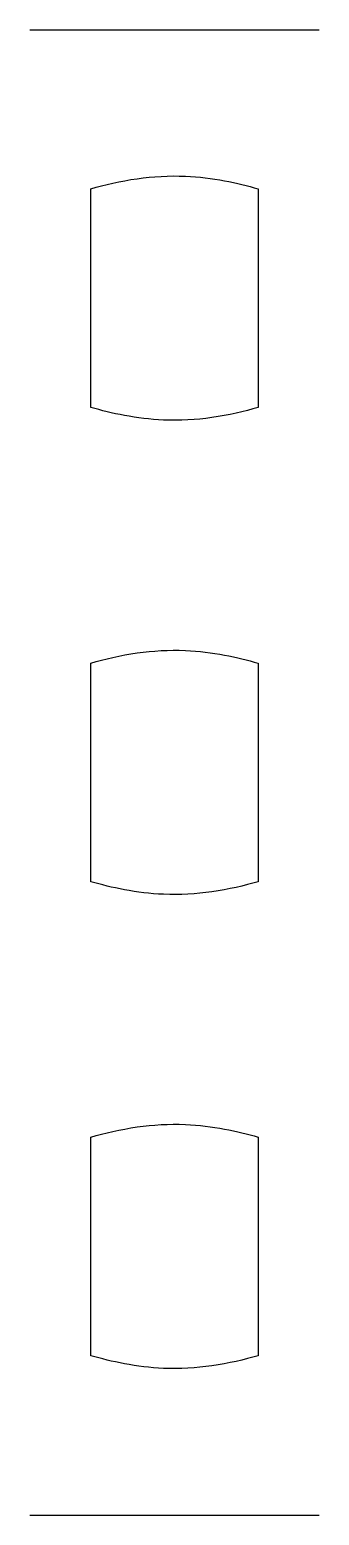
# Model space of a CAD drawing. Header units: millimetres. Extents: x -22 to 22, y -215 to 16.
import ezdxf

# ---------------------------------------------------------------- set-up
doc = ezdxf.new("R2010")
doc.units = ezdxf.units.MM
doc.layers.get('0').update_dxf_attribs({"linetype": 'CONTINUOUS'})

msp = doc.modelspace()

# ---------------------------------------------------------------- linework, layer by layer
for p, q in [((-22.5, 16.29), (22.5, 16.29)), ((-13, -42.46), (-13, -8.46)), ((13, -8.46), (13, -42.46)), ((-13, -116.24), (-13, -82.24)), ((13, -82.24), (13, -116.24)), ((-13, -189.96), (-13, -155.96)), ((13, -155.96), (13, -189.96)), ((-22.5, -214.79), (22.5, -214.79))]:
    msp.add_line(p, q)
for points in [[(-13, -8.46), (-10.85, -7.84), (-8.41, -7.26), (-3.37, -6.54), (-0.85, -6.39), (3.78, -6.59), (5.82, -6.85), (9.64, -7.56), (11.4, -8), (13, -8.46)], [(13, -42.46), (10.85, -43.09), (8.41, -43.67), (3.37, -44.39), (0.85, -44.54), (-3.78, -44.34), (-5.82, -44.08), (-9.64, -43.37), (-11.4, -42.93), (-13, -42.46)], [(-13, -82.24), (-10.85, -81.61), (-8.41, -81.03), (-3.37, -80.31), (-0.85, -80.16), (3.78, -80.36), (5.82, -80.62), (9.64, -81.33), (11.4, -81.77), (13, -82.24)], [(13, -116.24), (10.85, -116.86), (8.41, -117.44), (3.37, -118.16), (0.85, -118.31), (-3.78, -118.11), (-5.82, -117.85), (-9.64, -117.14), (-11.4, -116.7), (-13, -116.24)], [(-13, -155.96), (-10.85, -155.34), (-8.41, -154.76), (-3.37, -154.04), (-0.85, -153.89), (3.78, -154.09), (5.82, -154.35), (9.64, -155.06), (11.4, -155.5), (13, -155.96)], [(13, -189.96), (10.85, -190.59), (8.41, -191.17), (3.37, -191.89), (0.85, -192.04), (-3.78, -191.84), (-5.82, -191.58), (-9.64, -190.87), (-11.4, -190.43), (-13, -189.96)]]:
    msp.add_open_spline(points, degree=3, knots=[0, 0, 0, 0, 0.822027, 0.822027, 1.583997, 1.583997, 2.213773, 2.213773, 2.824063, 2.824063, 2.824063, 2.824063])

doc.saveas('drawing.dxf')
